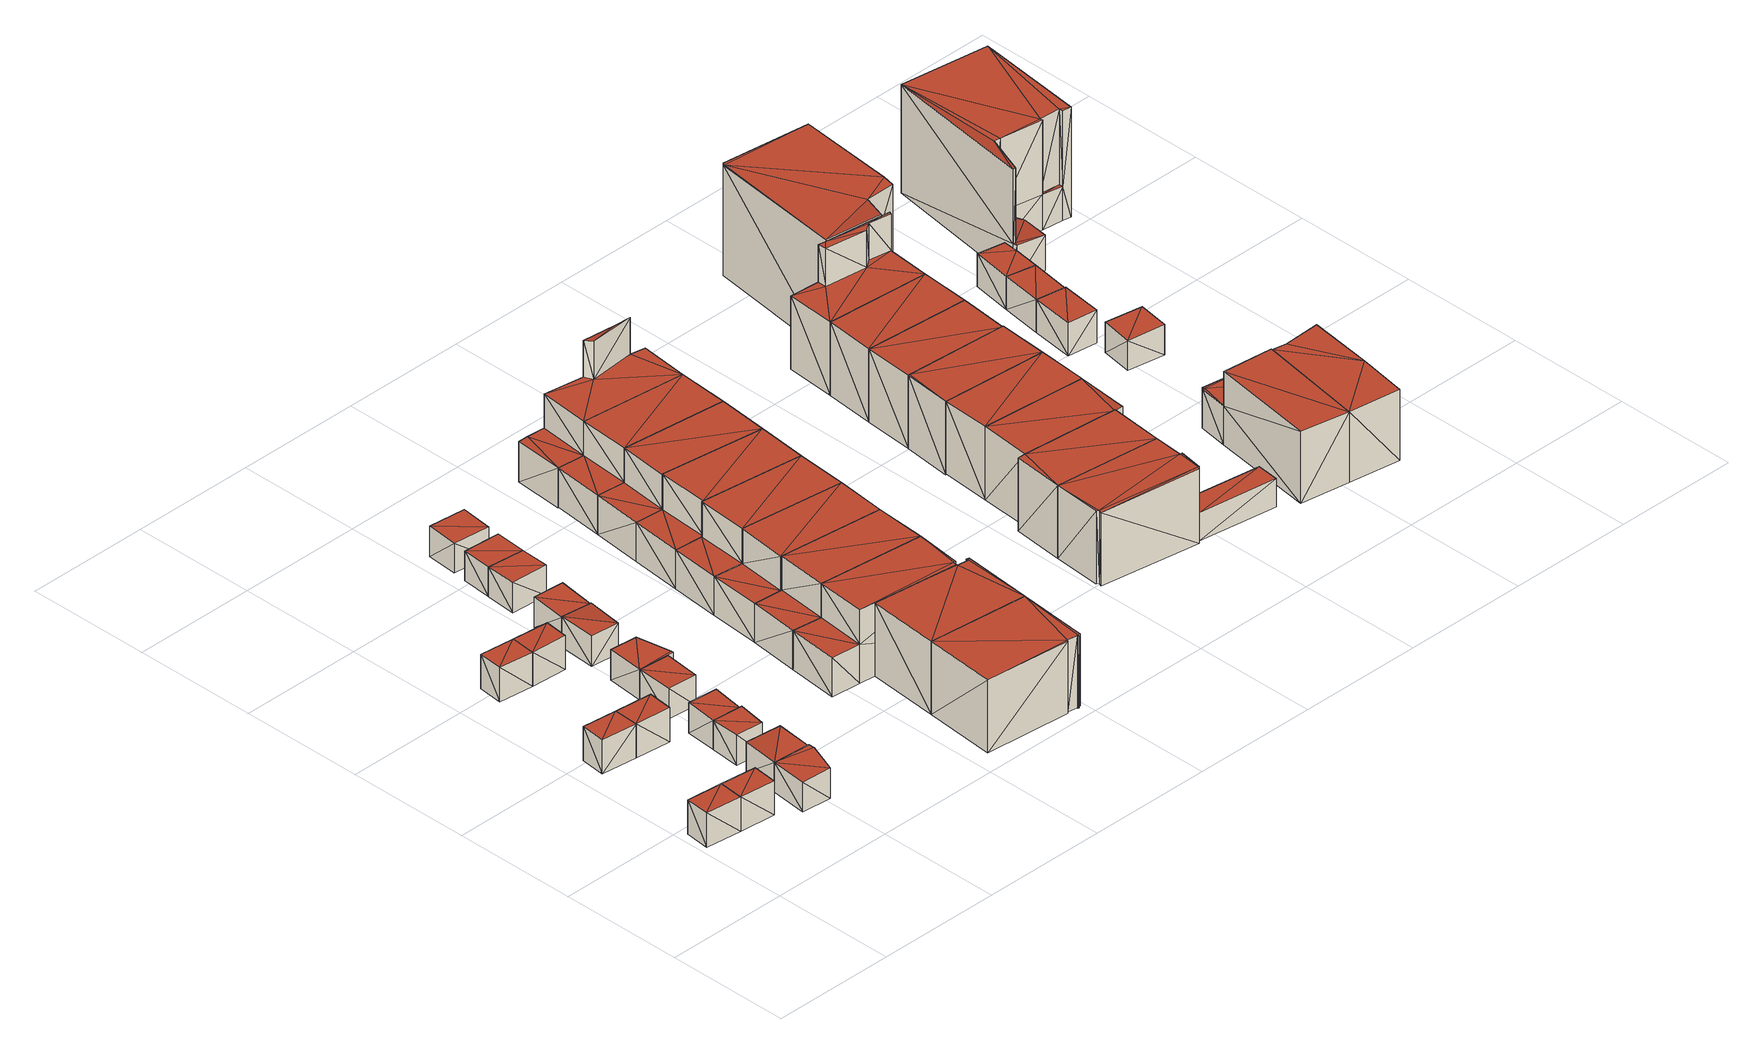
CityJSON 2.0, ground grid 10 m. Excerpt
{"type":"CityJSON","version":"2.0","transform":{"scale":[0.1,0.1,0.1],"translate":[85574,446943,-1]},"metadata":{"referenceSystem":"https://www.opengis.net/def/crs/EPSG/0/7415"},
"CityObjects":{
"building1":{"type":"Building","attributes":{"oorspronkelijk_bouwjaar":2006,"status":"Pand in gebruik","geconstateerd":false,"h_maaiveld":-0.399,"dak_type":"single horizontal","pw_datum":"2013-12-01","pw_actueel":"yes","pw_bron":"ahn3","reconstructie_methode":"tudelft3d-geoflow","versie_methode":"v21.03.1","kas_warenhuis":false,"ondergronds_type":"above ground","lod11_replace":false,"reconstruction_skipped":false},"geometry":[{"type":"Solid","lod":"2.2","boundaries":[[[[0,1,2]],[[2,1,3]],[[4,0,2]],[[5,4,2]],[[6,3,7]],[[7,3,1]],[[5,2,3]],[[6,5,3]],[[7,1,4]],[[4,1,0]],[[6,7,5]],[[5,7,4]]]],"semantics":{"surfaces":[{"type":"GroundSurface"},{"type":"WallSurface"},{"type":"RoofSurface"}],"values":[[0,0,1,1,1,1,1,1,1,1,2,2]]}}]},
"building2":{"type":"Building","attributes":{"oorspronkelijk_bouwjaar":2006,"status":"Pand in gebruik","geconstateerd":false,"h_maaiveld":-0.403,"dak_type":"single horizontal","pw_datum":"2013-12-01","pw_actueel":"yes","pw_bron":"ahn3","reconstructie_methode":"tudelft3d-geoflow","versie_methode":"v21.03.1","kas_warenhuis":false,"ondergronds_type":"above ground","lod11_replace":false,"reconstruction_skipped":false},"geometry":[{"type":"Solid","lod":"2.2","boundaries":[[[[8,9,3]],[[1,8,3]],[[6,3,9]],[[10,6,9]],[[7,1,3]],[[6,7,3]],[[11,8,7]],[[7,8,1]],[[10,9,11]],[[11,9,8]],[[10,11,6]],[[6,11,7]]]],"semantics":{"surfaces":[{"type":"GroundSurface"},{"type":"WallSurface"},{"type":"RoofSurface"}],"values":[[0,0,1,1,1,1,1,1,1,1,2,2]]}}]},
"building3":{"type":"Building","attributes":{"oorspronkelijk_bouwjaar":2006,"status":"Pand in gebruik","geconstateerd":false,"h_maaiveld":-0.39,"dak_type":"single horizontal","pw_datum":"2013-12-01","pw_actueel":"yes","pw_bron":"ahn3","reconstructie_methode":"tudelft3d-geoflow","versie_methode":"v21.03.1","kas_warenhuis":false,"ondergronds_type":"above ground","lod11_replace":false,"reconstruction_skipped":false},"geometry":[{"type":"Solid","lod":"2.2","boundaries":[[[[12,13,14]],[[14,13,15]],[[16,13,12]],[[17,16,12]],[[17,12,14]],[[18,17,14]],[[19,15,16]],[[16,15,13]],[[18,14,19]],[[19,14,15]],[[19,16,18]],[[18,16,17]]]],"semantics":{"surfaces":[{"type":"GroundSurface"},{"type":"WallSurface"},{"type":"RoofSurface"}],"values":[[0,0,1,1,1,1,1,1,1,1,2,2]]}}]},
"building4":{"type":"Building","attributes":{"oorspronkelijk_bouwjaar":2006,"status":"Pand in gebruik","geconstateerd":false,"h_maaiveld":-0.421,"dak_type":"single horizontal","pw_datum":"2013-12-01","pw_actueel":"yes","pw_bron":"ahn3","reconstructie_methode":"tudelft3d-geoflow","versie_methode":"v21.03.1","kas_warenhuis":false,"ondergronds_type":"above ground","lod11_replace":false,"reconstruction_skipped":false},"geometry":[{"type":"Solid","lod":"2.2","boundaries":[[[[13,20,15]],[[15,20,21]],[[19,15,21]],[[22,19,21]],[[23,20,16]],[[16,20,13]],[[16,13,19]],[[19,13,15]],[[22,21,20]],[[23,22,20]],[[22,23,19]],[[19,23,16]]]],"semantics":{"surfaces":[{"type":"GroundSurface"},{"type":"WallSurface"},{"type":"RoofSurface"}],"values":[[0,0,1,1,1,1,1,1,1,1,2,2]]}}]},
"building5":{"type":"Building","attributes":{"oorspronkelijk_bouwjaar":1999,"status":"Pand in gebruik","geconstateerd":false,"h_maaiveld":-0.409,"dak_type":"single horizontal","pw_datum":"2013-12-01","pw_actueel":"yes","pw_bron":"ahn3","reconstructie_methode":"tudelft3d-geoflow","versie_methode":"v21.03.1","kas_warenhuis":false,"ondergronds_type":"above ground","lod11_replace":false,"reconstruction_skipped":false},"geometry":[{"type":"Solid","lod":"2.2","boundaries":[[[[24,25,26]],[[26,25,27]],[[27,25,28]],[[29,25,24]],[[30,29,24]],[[30,24,26]],[[31,30,26]],[[32,28,29]],[[29,28,25]],[[33,27,32]],[[32,27,28]],[[31,26,27]],[[33,31,27]],[[31,33,29]],[[30,31,29]],[[29,33,32]]]],"semantics":{"surfaces":[{"type":"GroundSurface"},{"type":"WallSurface"},{"type":"RoofSurface"}],"values":[[0,0,0,1,1,1,1,1,1,1,1,1,1,2,2,2]]}}]},
"building6":{"type":"Building","attributes":{"oorspronkelijk_bouwjaar":1999,"status":"Pand in gebruik","geconstateerd":false,"h_maaiveld":-0.401,"dak_type":"single horizontal","pw_datum":"2013-12-01","pw_actueel":"yes","pw_bron":"ahn3","reconstructie_methode":"tudelft3d-geoflow","versie_methode":"v21.03.1","kas_warenhuis":false,"ondergronds_type":"above ground","lod11_replace":false,"reconstruction_skipped":false},"geometry":[{"type":"Solid","lod":"2.2","boundaries":[[[[25,34,35]],[[28,25,35]],[[36,34,29]],[[29,34,25]],[[37,28,35]],[[38,37,35]],[[29,25,37]],[[37,25,28]],[[38,35,34]],[[36,38,34]],[[38,36,29]],[[37,38,29]]]],"semantics":{"surfaces":[{"type":"GroundSurface"},{"type":"WallSurface"},{"type":"RoofSurface"}],"values":[[0,0,1,1,1,1,1,1,1,1,2,2]]}}]},
"building7":{"type":"Building","attributes":{"oorspronkelijk_bouwjaar":2006,"status":"Pand in gebruik","geconstateerd":false,"h_maaiveld":-0.384,"dak_type":"single horizontal","pw_datum":"2013-12-01","pw_actueel":"yes","pw_bron":"ahn3","reconstructie_methode":"tudelft3d-geoflow","versie_methode":"v21.03.1","kas_warenhuis":false,"ondergronds_type":"above ground","lod11_replace":false,"reconstruction_skipped":false},"geometry":[{"type":"Solid","lod":"2.2","boundaries":[[[[39,40,41]],[[41,40,42]],[[43,40,44]],[[44,40,39]],[[45,42,43]],[[43,42,40]],[[46,41,42]],[[45,46,42]],[[44,39,41]],[[46,44,41]],[[45,43,46]],[[46,43,44]]]],"semantics":{"surfaces":[{"type":"GroundSurface"},{"type":"WallSurface"},{"type":"RoofSurface"}],"values":[[0,0,1,1,1,1,1,1,1,1,2,2]]}}]},
"building8":{"type":"Building","attributes":{"oorspronkelijk_bouwjaar":1999,"status":"Pand in gebruik","geconstateerd":false,"h_maaiveld":-0.377,"dak_type":"single horizontal","pw_datum":"2013-12-01","pw_actueel":"yes","pw_bron":"ahn3","reconstructie_methode":"tudelft3d-geoflow","versie_methode":"v21.03.1","kas_warenhuis":false,"ondergronds_type":"above ground","lod11_replace":false,"reconstruction_skipped":false},"geometry":[{"type":"Solid","lod":"2.2","boundaries":[[[[47,48,49]],[[49,48,50]],[[51,47,49]],[[52,51,49]],[[53,50,54]],[[54,50,48]],[[54,48,47]],[[51,54,47]],[[52,49,53]],[[53,49,50]],[[52,53,54]],[[51,52,54]]]],"semantics":{"surfaces":[{"type":"GroundSurface"},{"type":"WallSurface"},{"type":"RoofSurface"}],"values":[[0,0,1,1,1,1,1,1,1,1,2,2]]}}]},
"building9":{"type":"Building","attributes":{"oorspronkelijk_bouwjaar":1999,"status":"Pand in gebruik","geconstateerd":false,"h_maaiveld":-0.393,"dak_type":"single horizontal","pw_datum":"2013-12-01","pw_actueel":"yes","pw_bron":"ahn3","reconstructie_methode":"tudelft3d-geoflow","versie_methode":"v21.03.1","kas_warenhuis":false,"ondergronds_type":"above ground","lod11_replace":false,"reconstruction_skipped":false},"geometry":[{"type":"Solid","lod":"2.2","boundaries":[[[[48,55,56]],[[56,55,57]],[[58,55,54]],[[54,55,48]],[[59,57,55]],[[58,59,55]],[[54,48,60]],[[60,48,56]],[[60,56,57]],[[59,60,57]],[[60,59,58]],[[54,60,58]]]],"semantics":{"surfaces":[{"type":"GroundSurface"},{"type":"WallSurface"},{"type":"RoofSurface"}],"values":[[0,0,1,1,1,1,1,1,1,1,2,2]]}}]},
"building10":{"type":"Building","attributes":{"oorspronkelijk_bouwjaar":2006,"status":"Pand in gebruik","geconstateerd":false,"h_maaiveld":-0.417,"dak_type":"single horizontal","pw_datum":"2013-12-01","pw_actueel":"yes","pw_bron":"ahn3","reconstructie_methode":"tudelft3d-geoflow","versie_methode":"v21.03.1","kas_warenhuis":false,"ondergronds_type":"above ground","lod11_replace":false,"reconstruction_skipped":false},"geometry":[{"type":"Solid","lod":"2.2","boundaries":[[[[40,61,42]],[[42,61,62]],[[43,40,42]],[[45,43,42]],[[63,62,64]],[[64,62,61]],[[64,61,43]],[[43,61,40]],[[45,42,62]],[[63,45,62]],[[45,63,64]],[[43,45,64]]]],"semantics":{"surfaces":[{"type":"GroundSurface"},{"type":"WallSurface"},{"type":"RoofSurface"}],"values":[[0,0,1,1,1,1,1,1,1,1,2,2]]}}]},
"building11":{"type":"Building","attributes":{"oorspronkelijk_bouwjaar":1999,"status":"Pand in gebruik","geconstateerd":false,"h_maaiveld":-0.434,"dak_type":"single horizontal","pw_datum":"2013-12-01","pw_actueel":"yes","pw_bron":"ahn3","reconstructie_methode":"tudelft3d-geoflow","versie_methode":"v21.03.1","kas_warenhuis":false,"ondergronds_type":"above ground","lod11_replace":false,"reconstruction_skipped":false},"geometry":[{"type":"Solid","lod":"2.2","boundaries":[[[[65,66,67]],[[67,66,68]],[[69,67,70]],[[70,67,68]],[[70,68,71]],[[71,68,66]],[[71,66,65]],[[72,71,65]],[[72,65,67]],[[69,72,67]],[[72,69,71]],[[71,69,70]]]],"semantics":{"surfaces":[{"type":"GroundSurface"},{"type":"WallSurface"},{"type":"RoofSurface"}],"values":[[0,0,1,1,1,1,1,1,1,1,2,2]]}}]},
"building12":{"type":"Building","attributes":{"oorspronkelijk_bouwjaar":1999,"status":"Pand in gebruik","geconstateerd":false,"h_maaiveld":-0.434,"dak_type":"single horizontal","pw_datum":"2013-12-01","pw_actueel":"yes","pw_bron":"ahn3","reconstructie_methode":"tudelft3d-geoflow","versie_methode":"v21.03.1","kas_warenhuis":false,"ondergronds_type":"above ground","lod11_replace":false,"reconstruction_skipped":false},"geometry":[{"type":"Solid","lod":"2.2","boundaries":[[[[66,73,74]],[[75,66,76]],[[76,66,74]],[[77,73,71]],[[71,73,66]],[[71,66,75]],[[78,71,75]],[[79,74,77]],[[77,74,73]],[[80,76,74]],[[79,80,74]],[[78,75,76]],[[80,78,76]],[[71,80,79]],[[71,78,80]],[[71,79,77]]]],"semantics":{"surfaces":[{"type":"GroundSurface"},{"type":"WallSurface"},{"type":"RoofSurface"}],"values":[[0,0,0,1,1,1,1,1,1,1,1,1,1,2,2,2]]}}]},
"building13":{"type":"Building","attributes":{"oorspronkelijk_bouwjaar":1999,"status":"Pand in gebruik","geconstateerd":false,"h_maaiveld":-0.422,"dak_type":"single horizontal","pw_datum":"2013-12-01","pw_actueel":"yes","pw_bron":"ahn3","reconstructie_methode":"tudelft3d-geoflow","versie_methode":"v21.03.1","kas_warenhuis":false,"ondergronds_type":"above ground","lod11_replace":false,"reconstruction_skipped":false},"geometry":[{"type":"Solid","lod":"2.2","boundaries":[[[[81,82,83]],[[83,82,84]],[[85,81,86]],[[86,81,83]],[[87,84,82]],[[88,87,82]],[[88,82,81]],[[85,88,81]],[[86,83,87]],[[87,83,84]],[[86,87,88]],[[85,86,88]]]],"semantics":{"surfaces":[{"type":"GroundSurface"},{"type":"WallSurface"},{"type":"RoofSurface"}],"values":[[0,0,1,1,1,1,1,1,1,1,2,2]]}}]},
"building14":{"type":"Building","attributes":{"oorspronkelijk_bouwjaar":1999,"status":"Pand in gebruik","geconstateerd":false,"h_maaiveld":-0.384,"dak_type":"single horizontal","pw_datum":"2013-12-01","pw_actueel":"yes","pw_bron":"ahn3","reconstructie_methode":"tudelft3d-geoflow","versie_methode":"v21.03.1","kas_warenhuis":false,"ondergronds_type":"above ground","lod11_replace":false,"reconstruction_skipped":false},"geometry":[{"type":"Solid","lod":"2.2","boundaries":[[[[89,90,91]],[[82,89,91]],[[92,89,93]],[[93,89,82]],[[94,91,90]],[[95,94,90]],[[93,82,94]],[[94,82,91]],[[95,90,89]],[[92,95,89]],[[95,92,94]],[[94,92,93]]]],"semantics":{"surfaces":[{"type":"GroundSurface"},{"type":"WallSurface"},{"type":"RoofSurface"}],"values":[[0,0,1,1,1,1,1,1,1,1,2,2]]}}]},
"building15":{"type":"Building","attributes":{"oorspronkelijk_bouwjaar":1999,"status":"Pand in gebruik","geconstateerd":false,"h_maaiveld":-0.404,"dak_type":"single horizontal","pw_datum":"2013-12-01","pw_actueel":"yes","pw_bron":"ahn3","reconstructie_methode":"tudelft3d-geoflow","versie_methode":"v21.03.1","kas_warenhuis":false,"ondergronds_type":"above ground","lod11_replace":false,"reconstruction_skipped":false},"geometry":[{"type":"Solid","lod":"2.2","boundaries":[[[[96,97,98]],[[98,97,99]],[[100,96,98]],[[101,100,98]],[[102,99,103]],[[103,99,97]],[[103,97,96]],[[100,103,96]],[[101,98,102]],[[102,98,99]],[[101,102,103]],[[100,101,103]]]],"semantics":{"surfaces":[{"type":"GroundSurface"},{"type":"WallSurface"},{"type":"RoofSurface"}],"values":[[0,0,1,1,1,1,1,1,1,1,2,2]]}}]},
"building16":{"type":"Building","attributes":{"oorspronkelijk_bouwjaar":1999,"status":"Pand in gebruik","geconstateerd":false,"h_maaiveld":-0.407,"dak_type":"single horizontal","pw_datum":"2013-12-01","pw_actueel":"yes","pw_bron":"ahn3","reconstructie_methode":"tudelft3d-geoflow","versie_methode":"v21.03.1","kas_warenhuis":false,"ondergronds_type":"above ground","lod11_replace":false,"reconstruction_skipped":false},"geometry":[{"type":"Solid","lod":"2.2","boundaries":[[[[97,104,99]],[[99,104,105]],[[102,99,106]],[[106,99,105]],[[106,105,107]],[[107,105,104]],[[107,104,97]],[[103,107,97]],[[103,97,99]],[[102,103,99]],[[103,102,107]],[[107,102,106]]]],"semantics":{"surfaces":[{"type":"GroundSurface"},{"type":"WallSurface"},{"type":"RoofSurface"}],"values":[[0,0,1,1,1,1,1,1,1,1,2,2]]}}]},
"building17":{"type":"Building","attributes":{"oorspronkelijk_bouwjaar":1999,"status":"Pand in gebruik","geconstateerd":false,"h_maaiveld":-0.411,"dak_type":"single horizontal","pw_datum":"2013-12-01","pw_actueel":"yes","pw_bron":"ahn3","reconstructie_methode":"tudelft3d-geoflow","versie_methode":"v21.03.1","kas_warenhuis":false,"ondergronds_type":"above ground","lod11_replace":false,"reconstruction_skipped":false},"geometry":[{"type":"Solid","lod":"2.2","boundaries":[[[[108,109,110]],[[110,109,111]],[[112,109,113]],[[113,109,108]],[[114,110,111]],[[115,114,111]],[[113,108,110]],[[114,113,110]],[[115,111,112]],[[112,111,109]],[[114,115,112]],[[113,114,112]]]],"semantics":{"surfaces":[{"type":"GroundSurface"},{"type":"WallSurface"},{"type":"RoofSurface"}],"values":[[0,0,1,1,1,1,1,1,1,1,2,2]]}}]},
"building18":{"type":"Building","attributes":{"oorspronkelijk_bouwjaar":1924,"status":"Pand in gebruik","geconstateerd":false,"h_maaiveld":-0.385,"dak_type":"single horizontal","pw_datum":"2013-12-01","pw_actueel":"yes","pw_bron":"ahn3","reconstructie_methode":"tudelft3d-geoflow","versie_methode":"v21.03.1","kas_warenhuis":false,"ondergronds_type":"above ground","lod11_replace":false,"reconstruction_skipped":false},"geometry":[{"type":"Solid","lod":"2.2","boundaries":[[[[116,117,118]],[[119,120,121]],[[122,118,123]],[[116,118,122]],[[117,124,118]],[[124,121,120]],[[124,120,118]],[[125,124,117]],[[126,120,127]],[[127,120,119]],[[127,119,128]],[[128,119,121]],[[128,121,124]],[[129,128,124]],[[130,123,118]],[[131,130,118]],[[131,118,126]],[[126,118,120]],[[129,124,132]],[[132,124,125]],[[133,116,134]],[[134,116,122]],[[132,125,117]],[[135,132,117]],[[134,122,130]],[[130,122,123]],[[135,117,116]],[[133,135,116]],[[128,129,126]],[[133,134,131]],[[135,129,132]],[[131,134,130]],[[135,131,129]],[[133,131,135]],[[126,127,128]],[[131,126,129]]]],"semantics":{"surfaces":[{"type":"GroundSurface"},{"type":"WallSurface"},{"type":"RoofSurface"}],"values":[[0,0,0,0,0,0,0,0,1,1,1,1,1,1,1,1,1,1,1,1,1,1,1,1,1,1,1,1,2,2,2,2,2,2,2,2]]}}]},
"building19":{"type":"Building","attributes":{"oorspronkelijk_bouwjaar":1924,"status":"Pand in gebruik","geconstateerd":false,"h_maaiveld":-0.359,"dak_type":"multiple horizontal","pw_datum":"2013-12-01","pw_actueel":"yes","pw_bron":"ahn3","reconstructie_methode":"tudelft3d-geoflow","versie_methode":"v21.03.1","kas_warenhuis":false,"ondergronds_type":"above ground","lod11_replace":false,"reconstruction_skipped":false},"geometry":[{"type":"Solid","lod":"2.2","boundaries":[[[[136,137,138]],[[139,140,141]],[[138,137,142]],[[140,142,141]],[[138,142,140]],[[138,140,143]],[[144,145,146]],[[146,145,143]],[[143,145,138]],[[147,136,138]],[[145,147,138]],[[148,142,149]],[[149,142,137]],[[146,143,140]],[[150,146,140]],[[149,137,136]],[[147,149,136]],[[151,139,141]],[[152,151,141]],[[153,148,145]],[[144,153,145]],[[150,140,151]],[[151,140,139]],[[148,141,142]],[[153,152,148]],[[148,152,141]],[[152,153,150]],[[151,152,150]],[[146,150,144]],[[150,153,144]],[[145,148,149]],[[147,145,149]]]],"semantics":{"surfaces":[{"type":"GroundSurface"},{"type":"WallSurface"},{"type":"RoofSurface"}],"values":[[0,0,0,0,0,0,1,1,1,1,1,1,1,1,1,1,1,1,1,1,1,1,1,1,1,1,2,2,2,2,2,2]]}}]},
"building20":{"type":"Building","attributes":{"oorspronkelijk_bouwjaar":1924,"status":"Pand in gebruik","geconstateerd":false,"h_maaiveld":-0.414,"dak_type":"single horizontal","pw_datum":"2013-12-01","pw_actueel":"yes","pw_bron":"ahn3","reconstructie_methode":"tudelft3d-geoflow","versie_methode":"v21.03.1","kas_warenhuis":false,"ondergronds_type":"above ground","lod11_replace":false,"reconstruction_skipped":false},"geometry":[{"type":"Solid","lod":"2.2","boundaries":[[[[154,155,143]],[[117,154,156]],[[117,116,154]],[[154,116,155]],[[157,156,158]],[[117,156,157]],[[159,158,156]],[[160,159,156]],[[160,156,154]],[[161,160,154]],[[161,154,146]],[[146,154,143]],[[162,155,116]],[[133,162,116]],[[135,117,163]],[[163,117,157]],[[163,157,158]],[[159,163,158]],[[133,116,135]],[[135,116,117]],[[146,143,155]],[[162,146,155]],[[163,159,160]],[[135,160,161]],[[135,163,160]],[[133,161,162]],[[161,146,162]],[[135,161,133]]]],"semantics":{"surfaces":[{"type":"GroundSurface"},{"type":"WallSurface"},{"type":"RoofSurface"}],"values":[[0,0,0,0,0,0,1,1,1,1,1,1,1,1,1,1,1,1,1,1,1,1,2,2,2,2,2,2]]}}]},
"building21":{"type":"Building","attributes":{"oorspronkelijk_bouwjaar":1924,"status":"Pand in gebruik","geconstateerd":false,"h_maaiveld":-0.438,"dak_type":"multiple horizontal","pw_datum":"2013-12-01","pw_actueel":"yes","pw_bron":"ahn3","reconstructie_methode":"tudelft3d-geoflow","versie_methode":"v21.03.1","kas_warenhuis":false,"ondergronds_type":"above ground","lod11_replace":false,"reconstruction_skipped":false},"geometry":[{"type":"Solid","lod":"2.2","boundaries":[[[[137,164,142]],[[141,165,166]],[[142,164,165]],[[142,165,141]],[[167,164,149]],[[149,164,137]],[[168,169,153]],[[153,169,148]],[[152,141,170]],[[170,141,166]],[[149,137,142]],[[148,149,142]],[[169,165,167]],[[167,165,164]],[[153,148,152]],[[152,148,141]],[[141,148,142]],[[169,166,165]],[[168,170,169]],[[169,170,166]],[[148,169,167]],[[149,148,167]],[[170,168,152]],[[152,168,153]]]],"semantics":{"surfaces":[{"type":"GroundSurface"},{"type":"WallSurface"},{"type":"RoofSurface"}],"values":[[0,0,0,0,1,1,1,1,1,1,1,1,1,1,1,1,1,1,1,1,2,2,2,2]]}}]},
"building22":{"type":"Building","attributes":{"oorspronkelijk_bouwjaar":1924,"status":"Pand in gebruik","geconstateerd":false,"h_maaiveld":-0.438,"dak_type":"multiple horizontal","pw_datum":"2013-12-01","pw_actueel":"yes","pw_bron":"ahn3","reconstructie_methode":"tudelft3d-geoflow","versie_methode":"v21.03.1","kas_warenhuis":false,"ondergronds_type":"above ground","lod11_replace":false,"reconstruction_skipped":false},"geometry":[{"type":"Solid","lod":"2.2","boundaries":[[[[164,171,172]],[[172,173,174]],[[172,171,173]],[[172,174,166]],[[175,174,173]],[[176,177,175]],[[175,177,174]],[[178,171,164]],[[167,178,164]],[[176,175,179]],[[179,175,180]],[[170,166,174]],[[177,170,174]],[[167,164,172]],[[180,167,172]],[[175,173,178]],[[178,173,171]],[[179,180,170]],[[170,180,166]],[[166,180,172]],[[170,177,179]],[[179,177,176]],[[180,175,178]],[[167,180,178]]]],"semantics":{"surfaces":[{"type":"GroundSurface"},{"type":"WallSurface"},{"type":"RoofSurface"}],"values":[[0,0,0,0,1,1,1,1,1,1,1,1,1,1,1,1,1,1,1,1,2,2,2,2]]}}]},
"building23":{"type":"Building","attributes":{"oorspronkelijk_bouwjaar":1924,"status":"Pand in gebruik","geconstateerd":false,"h_maaiveld":-0.437,"dak_type":"multiple horizontal","pw_datum":"2013-12-01","pw_actueel":"yes","pw_bron":"ahn3","reconstructie_methode":"tudelft3d-geoflow","versie_methode":"v21.03.1","kas_warenhuis":false,"ondergronds_type":"above ground","lod11_replace":false,"reconstruction_skipped":false},"geometry":[{"type":"Solid","lod":"2.2","boundaries":[[[[171,181,182]],[[173,182,183]],[[173,171,182]],[[173,183,174]],[[184,181,171]],[[178,184,171]],[[177,174,183]],[[185,177,183]],[[176,175,177]],[[177,175,174]],[[174,175,173]],[[186,183,182]],[[187,185,186]],[[186,185,183]],[[178,171,173]],[[175,178,173]],[[186,182,184]],[[184,182,181]],[[187,186,175]],[[176,187,175]],[[185,187,176]],[[177,185,176]],[[175,186,178]],[[178,186,184]]]],"semantics":{"surfaces":[{"type":"GroundSurface"},{"type":"WallSurface"},{"type":"RoofSurface"}],"values":[[0,0,0,0,1,1,1,1,1,1,1,1,1,1,1,1,1,1,1,1,2,2,2,2]]}}]},
"building24":{"type":"Building","attributes":{"oorspronkelijk_bouwjaar":1924,"status":"Pand in gebruik","geconstateerd":false,"h_maaiveld":-0.441,"dak_type":"multiple horizontal","pw_datum":"2013-12-01","pw_actueel":"yes","pw_bron":"ahn3","reconstructie_methode":"tudelft3d-geoflow","versie_methode":"v21.03.1","kas_warenhuis":false,"ondergronds_type":"above ground","lod11_replace":false,"reconstruction_skipped":false},"geometry":[{"type":"Solid","lod":"2.2","boundaries":[[[[181,188,189]],[[190,189,191]],[[190,181,189]],[[190,191,183]],[[192,191,189]],[[193,194,192]],[[192,194,191]],[[195,188,181]],[[184,195,181]],[[193,192,196]],[[197,193,196]],[[185,183,191]],[[194,185,191]],[[197,196,185]],[[185,196,183]],[[183,196,190]],[[184,181,190]],[[196,184,190]],[[192,189,195]],[[195,189,188]],[[185,194,197]],[[197,194,193]],[[192,195,184]],[[196,192,184]]]],"semantics":{"surfaces":[{"type":"GroundSurface"},{"type":"WallSurface"},{"type":"RoofSurface"}],"values":[[0,0,0,0,1,1,1,1,1,1,1,1,1,1,1,1,1,1,1,1,2,2,2,2]]}}]},
"building25":{"type":"Building","attributes":{"oorspronkelijk_bouwjaar":1924,"status":"Pand in gebruik","geconstateerd":false,"h_maaiveld":-0.442,"dak_type":"multiple horizontal","pw_datum":"2013-12-01","pw_actueel":"yes","pw_bron":"ahn3","reconstructie_methode":"tudelft3d-geoflow","versie_methode":"v21.03.1","kas_warenhuis":false,"ondergronds_type":"above ground","lod11_replace":false,"reconstruction_skipped":false},"geometry":[{"type":"Solid","lod":"2.2","boundaries":[[[[188,198,189]],[[191,199,200]],[[189,198,199]],[[189,199,191]],[[201,192,194]],[[194,192,191]],[[191,192,189]],[[202,200,199]],[[203,204,202]],[[202,204,200]],[[195,188,189]],[[192,195,189]],[[202,199,205]],[[205,199,198]],[[205,198,195]],[[195,198,188]],[[203,202,192]],[[201,203,192]],[[194,191,204]],[[204,191,200]],[[194,204,203]],[[201,194,203]],[[192,202,205]],[[195,192,205]]]],"semantics":{"surfaces":[{"type":"GroundSurface"},{"type":"WallSurface"},{"type":"RoofSurface"}],"values":[[0,0,0,0,1,1,1,1,1,1,1,1,1,1,1,1,1,1,1,1,2,2,2,2]]}}]},
"building26":{"type":"Building","attributes":{"oorspronkelijk_bouwjaar":1924,"status":"Pand in gebruik","geconstateerd":false,"h_maaiveld":-0.437,"dak_type":"multiple horizontal","pw_datum":"2013-12-01","pw_actueel":"yes","pw_bron":"ahn3","reconstructie_methode":"tudelft3d-geoflow","versie_methode":"v21.03.1","kas_warenhuis":false,"ondergronds_type":"above ground","lod11_replace":false,"reconstruction_skipped":false},"geometry":[{"type":"Solid","lod":"2.2","boundaries":[[[[198,206,207]],[[199,207,208]],[[199,198,207]],[[199,208,200]],[[209,206,198]],[[205,209,198]],[[204,200,210]],[[210,200,208]],[[211,212,202]],[[203,211,202]],[[203,202,204]],[[204,202,200]],[[200,202,199]],[[212,208,207]],[[211,210,212]],[[212,210,208]],[[205,198,199]],[[202,205,199]],[[212,207,209]],[[209,207,206]],[[210,211,203]],[[204,210,203]],[[212,209,205]],[[202,212,205]]]],"semantics":{"surfaces":[{"type":"GroundSurface"},{"type":"WallSurface"},{"type":"RoofSurface"}],"values":[[0,0,0,0,1,1,1,1,1,1,1,1,1,1,1,1,1,1,1,1,2,2,2,2]]}}]},
"building27":{"type":"Building","attributes":{"oorspronkelijk_bouwjaar":1924,"status":"Pand in gebruik","geconstateerd":false,"h_maaiveld":-0.459,"dak_type":"multiple horizontal","pw_datum":"2013-12-01","pw_actueel":"yes","pw_bron":"ahn3","reconstructie_methode":"tudelft3d-geoflow","versie_methode":"v21.03.1","kas_warenhuis":false,"ondergronds_type":"above ground","lod11_replace":false,"reconstruction_skipped":false},"geometry":[{"type":"Solid","lod":"2.2","boundaries":[[[[213,214,215]],[[216,215,217]],[[218,219,216]],[[219,220,216]],[[218,216,217]],[[217,215,214]],[[215,221,213]],[[221,222,213]],[[223,218,224]],[[225,223,224]],[[224,218,217]],[[225,224,226]],[[227,225,226]],[[228,229,223]],[[223,229,218]],[[218,229,219]],[[227,226,228]],[[228,226,229]],[[211,212,210]],[[210,212,216]],[[216,212,215]],[[230,220,219]],[[229,230,219]],[[231,222,209]],[[209,222,221]],[[232,217,214]],[[233,224,232]],[[232,224,217]],[[209,221,215]],[[212,209,215]],[[234,213,231]],[[231,213,222]],[[232,214,234]],[[234,214,213]],[[233,232,212]],[[211,233,212]],[[210,216,230]],[[230,216,220]],[[210,230,229]],[[211,210,226]],[[226,210,229]],[[233,226,224]],[[211,226,233]],[[227,228,223]],[[225,227,223]],[[212,232,234]],[[209,234,231]],[[209,212,234]]]],"semantics":{"surfaces":[{"type":"GroundSurface"},{"type":"WallSurface"},{"type":"RoofSurface"}],"values":[[0,0,0,0,0,0,0,0,1,1,1,1,1,1,1,1,1,1,1,1,1,1,1,1,1,1,1,1,1,1,1,1,1,1,1,1,1,1,2,2,2,2,2,2,2,2,2,2]]}}]},
"building28":{"type":"Building","attributes":{"oorspronkelijk_bouwjaar":1928,"status":"Pand in gebruik","geconstateerd":false,"h_maaiveld":-0.462,"dak_type":"single horizontal","pw_datum":"2013-12-01","pw_actueel":"yes","pw_bron":"ahn3","reconstructie_methode":"tudelft3d-geoflow","versie_methode":"v21.03.1","kas_warenhuis":false,"ondergronds_type":"above ground","lod11_replace":false,"reconstruction_skipped":false},"geometry":[{"type":"Solid","lod":"2.2","boundaries":[[[[235,236,237]],[[238,237,239]],[[238,235,237]],[[240,239,241]],[[241,239,237]],[[242,235,238]],[[243,242,238]],[[241,237,244]],[[244,237,236]],[[244,236,242]],[[242,236,235]],[[243,238,239]],[[240,243,239]],[[243,240,241]],[[242,241,244]],[[242,243,241]]]],"semantics":{"surfaces":[{"type":"GroundSurface"},{"type":"WallSurface"},{"type":"RoofSurface"}],"values":[[0,0,0,1,1,1,1,1,1,1,1,1,1,2,2,2]]}}]},
"building29":{"type":"Building","attributes":{"oorspronkelijk_bouwjaar":1928,"status":"Pand in gebruik","geconstateerd":false,"h_maaiveld":-0.451,"dak_type":"multiple horizontal","pw_datum":"2013-12-01","pw_actueel":"yes","pw_bron":"ahn3","reconstructie_methode":"tudelft3d-geoflow","versie_methode":"v21.03.1","kas_warenhuis":false,"ondergronds_type":"above ground","lod11_replace":false,"reconstruction_skipped":false},"geometry":[{"type":"Solid","lod":"2.2","boundaries":[[[[245,235,238]],[[246,247,248]],[[248,247,249]],[[246,250,245]],[[246,248,250]],[[250,251,252]],[[250,252,253]],[[253,254,235]],[[250,253,245]],[[253,235,245]],[[255,252,251]],[[256,255,251]],[[256,251,250]],[[257,256,250]],[[258,248,259]],[[259,248,249]],[[258,250,248]],[[260,257,258]],[[258,257,250]],[[260,258,261]],[[261,258,262]],[[261,262,263]],[[263,262,245]],[[245,262,246]],[[259,249,264]],[[264,249,247]],[[264,247,246]],[[262,264,246]],[[242,235,265]],[[265,235,254]],[[263,245,238]],[[243,263,238]],[[265,254,253]],[[266,265,253]],[[266,253,255]],[[255,253,252]],[[243,238,242]],[[242,238,235]],[[264,262,258]],[[259,264,258]],[[257,255,256]],[[266,255,257]],[[266,257,263]],[[261,257,260]],[[263,257,261]],[[243,242,263]],[[242,266,263]],[[265,266,242]]]],"semantics":{"surfaces":[{"type":"GroundSurface"},{"type":"WallSurface"},{"type":"RoofSurface"}],"values":[[0,0,0,0,0,0,0,0,0,0,1,1,1,1,1,1,1,1,1,1,1,1,1,1,1,1,1,1,1,1,1,1,1,1,1,1,1,1,2,2,2,2,2,2,2,2,2,2]]}}]},
"building30":{"type":"Building","attributes":{"oorspronkelijk_bouwjaar":1928,"status":"Pand in gebruik","geconstateerd":false,"h_maaiveld":-0.444,"dak_type":"single horizontal","pw_datum":"2013-12-01","pw_actueel":"yes","pw_bron":"ahn3","reconstructie_methode":"tudelft3d-geoflow","versie_methode":"v21.03.1","kas_warenhuis":false,"ondergronds_type":"above ground","lod11_replace":false,"reconstruction_skipped":false},"geometry":[{"type":"Solid","lod":"2.2","boundaries":[[[[267,268,269]],[[269,270,271]],[[269,268,270]],[[272,269,271]],[[273,272,271]],[[274,268,241]],[[241,268,267]],[[273,271,270]],[[275,273,270]],[[241,267,269]],[[272,241,269]],[[275,270,274]],[[274,270,268]],[[273,275,272]],[[272,274,241]],[[272,275,274]]]],"semantics":{"surfaces":[{"type":"GroundSurface"},{"type":"WallSurface"},{"type":"RoofSurface"}],"values":[[0,0,0,1,1,1,1,1,1,1,1,1,1,2,2,2]]}}]},
"building31":{"type":"Building","attributes":{"oorspronkelijk_bouwjaar":1928,"status":"Pand in gebruik","geconstateerd":false,"h_maaiveld":-0.449,"dak_type":"single horizontal","pw_datum":"2013-12-01","pw_actueel":"yes","pw_bron":"ahn3","reconstructie_methode":"tudelft3d-geoflow","versie_methode":"v21.03.1","kas_warenhuis":false,"ondergronds_type":"above ground","lod11_replace":false,"reconstruction_skipped":false},"geometry":[{"type":"Solid","lod":"2.2","boundaries":[[[[268,276,277]],[[270,268,277]],[[274,268,270]],[[275,274,270]],[[278,277,279]],[[279,277,276]],[[279,276,268]],[[274,279,268]],[[275,270,278]],[[278,270,277]],[[275,278,274]],[[274,278,279]]]],"semantics":{"surfaces":[{"type":"GroundSurface"},{"type":"WallSurface"},{"type":"RoofSurface"}],"values":[[0,0,1,1,1,1,1,1,1,1,2,2]]}}]},
"building32":{"type":"Building","attributes":{"oorspronkelijk_bouwjaar":1928,"status":"Pand in gebruik","geconstateerd":false,"h_maaiveld":-0.475,"dak_type":"single horizontal","pw_datum":"2013-12-01","pw_actueel":"yes","pw_bron":"ahn3","reconstructie_methode":"tudelft3d-geoflow","versie_methode":"v21.03.1","kas_warenhuis":false,"ondergronds_type":"above ground","lod11_replace":false,"reconstruction_skipped":false},"geometry":[{"type":"Solid","lod":"2.2","boundaries":[[[[280,281,282]],[[283,280,282]],[[283,282,284]],[[285,284,286]],[[286,284,282]],[[287,281,280]],[[279,287,280]],[[279,280,283]],[[278,279,283]],[[286,282,287]],[[287,282,281]],[[278,283,285]],[[285,283,284]],[[279,286,287]],[[279,278,286]],[[286,278,285]]]],"semantics":{"surfaces":[{"type":"GroundSurface"},{"type":"WallSurface"},{"type":"RoofSurface"}],"values":[[0,0,0,1,1,1,1,1,1,1,1,1,1,2,2,2]]}}]},
"building33":{"type":"Building","attributes":{"oorspronkelijk_bouwjaar":1998,"status":"Pand in gebruik","geconstateerd":false,"h_maaiveld":-0.413,"dak_type":"single horizontal","pw_datum":"2013-12-01","pw_actueel":"yes","pw_bron":"ahn3","reconstructie_methode":"tudelft3d-geoflow","versie_methode":"v21.03.1","kas_warenhuis":false,"ondergronds_type":"above ground","lod11_replace":false,"reconstruction_skipped":false},"geometry":[{"type":"Solid","lod":"2.2","boundaries":[[[[288,289,271]],[[271,290,269]],[[271,289,290]],[[291,288,271]],[[292,291,271]],[[293,290,294]],[[294,290,289]],[[292,271,269]],[[295,292,269]],[[295,269,290]],[[293,295,290]],[[294,289,291]],[[291,289,288]],[[294,291,292]],[[293,292,295]],[[293,294,292]]]],"semantics":{"surfaces":[{"type":"GroundSurface"},{"type":"WallSurface"},{"type":"RoofSurface"}],"values":[[0,0,0,1,1,1,1,1,1,1,1,1,1,2,2,2]]}}]},
"building34":{"type":"Building","attributes":{"oorspronkelijk_bouwjaar":1928,"status":"Pand in gebruik","geconstateerd":false,"h_maaiveld":-0.479,"dak_type":"single horizontal","pw_datum":"2013-12-01","pw_actueel":"yes","pw_bron":"ahn3","reconstructie_methode":"tudelft3d-geoflow","versie_methode":"v21.03.1","kas_warenhuis":false,"ondergronds_type":"above ground","lod11_replace":false,"reconstruction_skipped":false},"geometry":[{"type":"Solid","lod":"2.2","boundaries":[[[[281,296,284]],[[284,296,297]],[[298,296,281]],[[287,298,281]],[[299,284,300]],[[300,284,297]],[[287,281,284]],[[299,287,284]],[[300,297,298]],[[298,297,296]],[[299,300,298]],[[287,299,298]]]],"semantics":{"surfaces":[{"type":"GroundSurface"},{"type":"WallSurface"},{"type":"RoofSurface"}],"values":[[0,0,1,1,1,1,1,1,1,1,2,2]]}}]},
"building35":{"type":"Building","attributes":{"oorspronkelijk_bouwjaar":1998,"status":"Pand in gebruik","geconstateerd":false,"h_maaiveld":-0.3,"dak_type":"single horizontal","pw_datum":"2013-12-01","pw_actueel":"yes","pw_bron":"ahn3","reconstructie_methode":"tudelft3d-geoflow","versie_methode":"v21.03.1","kas_warenhuis":false,"ondergronds_type":"above ground","lod11_replace":false,"reconstruction_skipped":false},"geometry":[{"type":"Solid","lod":"2.2","boundaries":[[[[301,302,303]],[[304,301,303]],[[292,301,291]],[[291,301,304]],[[305,303,302]],[[306,305,302]],[[306,302,292]],[[292,302,301]],[[291,304,303]],[[305,291,303]],[[291,305,292]],[[292,305,306]]]],"semantics":{"surfaces":[{"type":"GroundSurface"},{"type":"WallSurface"},{"type":"RoofSurface"}],"values":[[0,0,1,1,1,1,1,1,1,1,2,2]]}}]},
"building36":{"type":"Building","attributes":{"oorspronkelijk_bouwjaar":1928,"status":"Pand in gebruik","geconstateerd":false,"h_maaiveld":-0.471,"dak_type":"single horizontal","pw_datum":"2013-12-01","pw_actueel":"yes","pw_bron":"ahn3","reconstructie_methode":"tudelft3d-geoflow","versie_methode":"v21.03.1","kas_warenhuis":false,"ondergronds_type":"above ground","lod11_replace":false,"reconstruction_skipped":false},"geometry":[{"type":"Solid","lod":"2.2","boundaries":[[[[296,307,308]],[[297,296,308]],[[298,296,297]],[[300,298,297]],[[309,308,310]],[[310,308,307]],[[310,307,296]],[[298,310,296]],[[300,297,309]],[[309,297,308]],[[300,309,298]],[[298,309,310]]]],"semantics":{"surfaces":[{"type":"GroundSurface"},{"type":"WallSurface"},{"type":"RoofSurface"}],"values":[[0,0,1,1,1,1,1,1,1,1,2,2]]}}]},
"building37":{"type":"Building","attributes":{"oorspronkelijk_bouwjaar":1998,"status":"Pand in gebruik","geconstateerd":false,"h_maaiveld":-0.285,"dak_type":"single horizontal","pw_datum":"2013-12-01","pw_actueel":"yes","pw_bron":"ahn3","reconstructie_methode":"tudelft3d-geoflow","versie_methode":"v21.03.1","kas_warenhuis":false,"ondergronds_type":"above ground","lod11_replace":false,"reconstruction_skipped":false},"geometry":[{"type":"Solid","lod":"2.2","boundaries":[[[[311,312,313]],[[314,311,313]],[[315,312,311]],[[316,315,311]],[[316,311,317]],[[317,311,314]],[[318,313,312]],[[315,318,312]],[[317,314,318]],[[318,314,313]],[[316,317,315]],[[315,317,318]]]],"semantics":{"surfaces":[{"type":"GroundSurface"},{"type":"WallSurface"},{"type":"RoofSurface"}],"values":[[0,0,1,1,1,1,1,1,1,1,2,2]]}}]},
"building38":{"type":"Building","attributes":{"oorspronkelijk_bouwjaar":1928,"status":"Pand in gebruik","geconstateerd":false,"h_maaiveld":-0.472,"dak_type":"multiple horizontal","pw_datum":"2013-12-01","pw_actueel":"yes","pw_bron":"ahn3","reconstructie_methode":"tudelft3d-geoflow","versie_methode":"v21.03.1","kas_warenhuis":false,"ondergronds_type":"above ground","lod11_replace":false,"reconstruction_skipped":false},"geometry":[{"type":"Solid","lod":"2.2","boundaries":[[[[307,319,320]],[[308,307,321]],[[321,307,320]],[[322,321,323]],[[308,321,322]],[[324,321,320]],[[325,326,324]],[[324,326,321]],[[310,307,308]],[[309,310,308]],[[324,320,327]],[[327,320,319]],[[327,319,307]],[[310,327,307]],[[328,329,330]],[[331,328,330]],[[331,330,332]],[[332,330,323]],[[323,330,322]],[[332,323,321]],[[326,332,321]],[[325,324,333]],[[334,325,333]],[[335,336,329]],[[328,335,329]],[[334,333,336]],[[335,334,336]],[[309,308,330]],[[330,308,322]],[[336,330,329]],[[310,336,333]],[[310,309,336]],[[336,309,330]],[[327,333,324]],[[310,333,327]],[[332,326,328]],[[335,326,334]],[[334,326,325]],[[331,332,328]],[[328,326,335]]]],"semantics":{"surfaces":[{"type":"GroundSurface"},{"type":"WallSurface"},{"type":"RoofSurface"}],"values":[[0,0,0,0,0,1,1,1,1,1,1,1,1,1,1,1,1,1,1,1,1,1,1,1,1,1,1,1,1,2,2,2,2,2,2,2,2,2,2,2]]}}]},
"building39":{"type":"Building","attributes":{"oorspronkelijk_bouwjaar":1998,"status":"Pand in gebruik","geconstateerd":false,"h_maaiveld":-0.32,"dak_type":"single horizontal","pw_datum":"2013-12-01","pw_actueel":"yes","pw_bron":"ahn3","reconstructie_methode":"tudelft3d-geoflow","versie_methode":"v21.03.1","kas_warenhuis":false,"ondergronds_type":"above ground","lod11_replace":false,"reconstruction_skipped":false},"geometry":[{"type":"Solid","lod":"2.2","boundaries":[[[[312,337,338]],[[313,312,338]],[[339,337,315]],[[315,337,312]],[[318,313,338]],[[340,318,338]],[[315,312,318]],[[318,312,313]],[[340,338,337]],[[339,340,337]],[[340,339,315]],[[318,340,315]]]],"semantics":{"surfaces":[{"type":"GroundSurface"},{"type":"WallSurface"},{"type":"RoofSurface"}],"values":[[0,0,1,1,1,1,1,1,1,1,2,2]]}}]},
"building40":{"type":"Building","attributes":{"oorspronkelijk_bouwjaar":1924,"status":"Pand in gebruik","geconstateerd":false,"h_maaiveld":-0.429,"dak_type":"multiple horizontal","pw_datum":"2013-12-01","pw_actueel":"yes","pw_bron":"ahn3","reconstructie_methode":"tudelft3d-geoflow","versie_methode":"v21.03.1","kas_warenhuis":false,"ondergronds_type":"above ground","lod11_replace":false,"reconstruction_skipped":false},"geometry":[{"type":"Solid","lod":"2.2","boundaries":[[[[341,342,343]],[[344,343,345]],[[346,341,343]],[[346,343,344]],[[347,344,348]],[[346,344,347]],[[349,350,351]],[[351,350,342]],[[342,350,343]],[[351,342,352]],[[352,342,341]],[[353,345,343]],[[350,353,343]],[[354,355,350]],[[349,354,350]],[[356,347,348]],[[357,356,348]],[[357,348,344]],[[358,357,344]],[[358,344,345]],[[353,358,345]],[[355,346,356]],[[356,346,347]],[[355,341,346]],[[354,352,355]],[[355,352,341]],[[354,349,352]],[[352,349,351]],[[358,356,357]],[[350,358,353]],[[350,355,358]],[[358,355,356]]]],"semantics":{"surfaces":[{"type":"GroundSurface"},{"type":"WallSurface"},{"type":"RoofSurface"}],"values":[[0,0,0,0,0,0,1,1,1,1,1,1,1,1,1,1,1,1,1,1,1,1,1,1,1,1,2,2,2,2,2,2]]}}]},
"building41":{"type":"Building","attributes":{"oorspronkelijk_bouwjaar":1923,"status":"Pand in gebruik","geconstateerd":false,"h_maaiveld":-0.46,"dak_type":"multiple horizontal","pw_datum":"2013-12-01","pw_actueel":"yes","pw_bron":"ahn3","reconstructie_methode":"tudelft3d-geoflow","versie_methode":"v21.03.1","kas_warenhuis":false,"ondergronds_type":"above ground","lod11_replace":false,"reconstruction_skipped":false},"geometry":[{"type":"Solid","lod":"2.2","boundaries":[[[[321,359,360]],[[361,360,362]],[[363,321,360]],[[363,360,361]],[[364,321,363]],[[364,363,365]],[[323,365,366]],[[364,365,323]],[[367,364,368]],[[368,364,323]],[[368,323,369]],[[369,323,366]],[[369,366,370]],[[370,366,365]],[[371,359,321]],[[372,371,321]],[[373,363,374]],[[374,363,361]],[[372,321,367]],[[375,372,367]],[[367,321,364]],[[376,360,359]],[[371,376,359]],[[377,362,360]],[[376,377,360]],[[378,370,373]],[[373,370,363]],[[363,370,365]],[[375,367,379]],[[379,367,380]],[[379,380,378]],[[378,380,370]],[[374,361,362]],[[377,374,362]],[[370,380,369]],[[369,380,368]],[[368,380,367]],[[374,377,376]],[[372,376,371]],[[373,374,376]],[[379,376,372]],[[373,376,379]],[[373,379,378]],[[379,372,375]]]],"semantics":{"surfaces":[{"type":"GroundSurface"},{"type":"WallSurface"},{"type":"RoofSurface"}],"values":[[0,0,0,0,0,0,0,0,1,1,1,1,1,1,1,1,1,1,1,1,1,1,1,1,1,1,1,1,1,1,1,1,1,1,2,2,2,2,2,2,2,2,2,2]]}}]},
"building42":{"type":"Building","attributes":{"oorspronkelijk_bouwjaar":1924,"status":"Pand in gebruik","geconstateerd":false,"h_maaiveld":-0.447,"dak_type":"multiple horizontal","pw_datum":"2013-12-01","pw_actueel":"yes","pw_bron":"ahn3","reconstructie_methode":"tudelft3d-geoflow","versie_methode":"v21.03.1","kas_warenhuis":false,"ondergronds_type":"above ground","lod11_replace":false,"reconstruction_skipped":false},"geometry":[{"type":"Solid","lod":"2.2","boundaries":[[[[341,381,382]],[[383,381,347]],[[384,383,347]],[[382,381,383]],[[385,341,382]],[[386,387,352]],[[352,387,341]],[[341,387,381]],[[388,383,389]],[[389,383,384]],[[390,388,391]],[[391,388,392]],[[352,341,385]],[[393,352,385]],[[389,384,356]],[[356,384,347]],[[393,385,382]],[[394,393,382]],[[356,347,381]],[[387,356,381]],[[391,392,386]],[[386,392,387]],[[388,382,383]],[[390,394,388]],[[388,394,382]],[[393,394,352]],[[386,394,391]],[[391,394,390]],[[352,394,386]],[[387,392,356]],[[356,392,389]],[[389,392,388]]]],"semantics":{"surfaces":[{"type":"GroundSurface"},{"type":"WallSurface"},{"type":"RoofSurface"}],"values":[[0,0,0,0,0,1,1,1,1,1,1,1,1,1,1,1,1,1,1,1,1,1,1,1,1,2,2,2,2,2,2,2]]}}]},
"building43":{"type":"Building","attributes":{"oorspronkelijk_bouwjaar":1999,"status":"Pand in gebruik","geconstateerd":false,"h_maaiveld":-0.416,"dak_type":"single horizontal","pw_datum":"2013-12-01","pw_actueel":"yes","pw_bron":"ahn3","reconstructie_methode":"tudelft3d-geoflow","versie_methode":"v21.03.1","kas_warenhuis":false,"ondergronds_type":"above ground","lod11_replace":false,"reconstruction_skipped":false},"geometry":[{"type":"Solid","lod":"2.2","boundaries":[[[[395,396,397]],[[398,395,397]],[[399,398,400]],[[400,398,397]],[[401,395,399]],[[399,395,398]],[[400,397,396]],[[402,400,396]],[[402,396,395]],[[401,402,395]],[[399,400,401]],[[401,400,402]]]],"semantics":{"surfaces":[{"type":"GroundSurface"},{"type":"WallSurface"},{"type":"RoofSurface"}],"values":[[0,0,1,1,1,1,1,1,1,1,2,2]]}}]},
"building44":{"type":"Building","attributes":{"oorspronkelijk_bouwjaar":1999,"status":"Pand in gebruik","geconstateerd":false,"h_maaiveld":-0.405,"dak_type":"single horizontal","pw_datum":"2013-12-01","pw_actueel":"yes","pw_bron":"ahn3","reconstructie_methode":"tudelft3d-geoflow","versie_methode":"v21.03.1","kas_warenhuis":false,"ondergronds_type":"above ground","lod11_replace":false,"reconstruction_skipped":false},"geometry":[{"type":"Solid","lod":"2.2","boundaries":[[[[403,404,405]],[[406,403,405]],[[407,404,408]],[[408,404,403]],[[409,406,405]],[[410,409,405]],[[408,403,406]],[[409,408,406]],[[410,405,407]],[[407,405,404]],[[409,410,408]],[[408,410,407]]]],"semantics":{"surfaces":[{"type":"GroundSurface"},{"type":"WallSurface"},{"type":"RoofSurface"}],"values":[[0,0,1,1,1,1,1,1,1,1,2,2]]}}]},
"building45":{"type":"Building","attributes":{"oorspronkelijk_bouwjaar":1999,"status":"Pand in gebruik","geconstateerd":false,"h_maaiveld":-0.414,"dak_type":"single horizontal","pw_datum":"2013-12-01","pw_actueel":"yes","pw_bron":"ahn3","reconstructie_methode":"tudelft3d-geoflow","versie_methode":"v21.03.1","kas_warenhuis":false,"ondergronds_type":"above ground","lod11_replace":false,"reconstruction_skipped":false},"geometry":[{"type":"Solid","lod":"2.2","boundaries":[[[[396,411,412]],[[397,396,412]],[[413,411,402]],[[402,411,396]],[[414,397,412]],[[415,414,412]],[[402,396,414]],[[414,396,397]],[[415,412,411]],[[413,415,411]],[[414,415,402]],[[402,415,413]]]],"semantics":{"surfaces":[{"type":"GroundSurface"},{"type":"WallSurface"},{"type":"RoofSurface"}],"values":[[0,0,1,1,1,1,1,1,1,1,2,2]]}}]},
"building46":{"type":"Building","attributes":{"oorspronkelijk_bouwjaar":1999,"status":"Pand in gebruik","geconstateerd":false,"h_maaiveld":-0.396,"dak_type":"single horizontal","pw_datum":"2013-12-01","pw_actueel":"yes","pw_bron":"ahn3","reconstructie_methode":"tudelft3d-geoflow","versie_methode":"v21.03.1","kas_warenhuis":false,"ondergronds_type":"above ground","lod11_replace":false,"reconstruction_skipped":false},"geometry":[{"type":"Solid","lod":"2.2","boundaries":[[[[411,416,417]],[[412,411,417]],[[417,416,418]],[[419,416,411]],[[413,419,411]],[[420,417,421]],[[421,417,418]],[[413,411,415]],[[415,411,412]],[[421,418,416]],[[419,421,416]],[[415,412,420]],[[420,412,417]],[[415,420,413]],[[419,420,421]],[[419,413,420]]]],"semantics":{"surfaces":[{"type":"GroundSurface"},{"type":"WallSurface"},{"type":"RoofSurface"}],"values":[[0,0,0,1,1,1,1,1,1,1,1,1,1,2,2,2]]}}]},
"building47":{"type":"Building","attributes":{"oorspronkelijk_bouwjaar":1923,"status":"Pand in gebruik","geconstateerd":false,"h_maaiveld":-0.395,"dak_type":"multiple horizontal","pw_datum":"2013-12-01","pw_actueel":"yes","pw_bron":"ahn3","reconstructie_methode":"tudelft3d-geoflow","versie_methode":"v21.03.1","kas_warenhuis":false,"ondergronds_type":"above ground","lod11_replace":false,"reconstruction_skipped":false},"geometry":[{"type":"Solid","lod":"2.2","boundaries":[[[[417,422,423]],[[424,425,426]],[[427,422,428]],[[426,425,429]],[[426,429,430]],[[429,431,430]],[[428,422,430]],[[431,428,430]],[[427,423,422]],[[432,422,433]],[[433,422,417]],[[434,435,436]],[[436,435,424]],[[424,435,425]],[[432,430,422]],[[437,438,432]],[[432,438,430]],[[436,424,439]],[[439,424,426]],[[440,428,441]],[[441,428,431]],[[442,443,444]],[[444,443,441]],[[445,446,447]],[[447,446,448]],[[446,429,435]],[[435,429,425]],[[447,448,449]],[[449,448,450]],[[449,450,435]],[[434,449,435]],[[433,417,451]],[[451,417,423]],[[444,441,445]],[[445,441,446]],[[429,446,431]],[[446,441,431]],[[452,427,428]],[[440,452,428]],[[451,423,427]],[[452,451,427]],[[439,426,438]],[[438,426,430]],[[453,454,442]],[[442,454,443]],[[437,432,453]],[[453,432,454]],[[444,438,442]],[[453,442,437]],[[442,438,437]],[[436,439,449]],[[436,449,434]],[[445,447,444]],[[447,439,438]],[[444,447,438]],[[449,439,447]],[[451,452,454]],[[433,451,454]],[[443,452,440]],[[440,441,443]],[[433,454,432]],[[454,452,443]],[[435,450,446]],[[446,450,448]]]],"semantics":{"surfaces":[{"type":"GroundSurface"},{"type":"WallSurface"},{"type":"RoofSurface"}],"values":[[0,0,0,0,0,0,0,0,0,1,1,1,1,1,1,1,1,1,1,1,1,1,1,1,1,1,1,1,1,1,1,1,1,1,1,1,1,1,1,1,1,1,1,1,1,1,1,2,2,2,2,2,2,2,2,2,2,2,2,2,2,2,2,2]]}}]}
},
"vertices":[
[7,93,6],[36,90,6],[5,73,6],[34,70,6],[7,93,34],[5,73,34],[34,70,34],[36,90,34],
[65,87,6],[63,67,6],[63,67,34],[65,87,34],
[18,202,6],[46,199,6],[16,182,6],[45,179,6],[46,199,34],[18,202,34],[16,182,34],[45,179,34],
[76,196,6],[74,176,6],[74,176,34],[76,196,34],
[79,56,6],[82,86,6],[103,54,6],[112,78,6],[112,83,6],[82,86,30],[79,56,30],[103,54,31],[112,83,31],[112,78,31],
[85,115,6],[115,113,6],[85,115,31],[112,83,30],[115,113,30],
[29,309,6],[57,306,6],[27,289,6],[55,286,6],[57,306,34],[29,309,34],[55,286,34],[27,289,34],
[86,125,6],[88,149,6],[108,123,6],[113,147,6],[86,125,31],[108,123,31],[113,147,30],[88,149,30],
[90,174,6],[111,147,6],[114,172,6],[90,174,31],[114,172,31],[111,147,30],
[86,303,6],[84,284,6],[84,284,34],[86,303,34],
[92,195,6],[94,224,6],[116,193,6],[119,222,6],[116,193,31],[119,222,31],[94,224,31],[92,195,31],
[97,254,6],[119,252,6],[124,222,6],[124,224,6],[97,254,31],[124,222,31],[119,252,31],[124,224,31],
[99,274,6],[101,304,6],[122,272,6],[127,302,6],[99,274,31],[122,272,31],[127,302,30],[101,304,31],
[104,333,6],[129,331,6],[126,302,6],[104,333,31],[101,304,30],[126,302,30],[129,331,31],
[106,355,6],[108,380,6],[136,353,6],[138,377,6],[106,355,31],[136,353,31],[138,377,30],[108,380,30],
[110,404,6],[140,402,6],[140,402,30],[110,404,30],
[111,415,6],[113,440,6],[141,412,6],[143,437,6],[113,440,31],[111,415,30],[141,412,30],[143,437,31],
[219,74,6],[301,67,6],[285,11,6],[293,9,6],[293,10,6],[294,9,6],[214,16,6],[284,10,6],[294,10,6],[296,10,6],[293,10,65],[293,9,65],[294,9,65],[294,10,65],[284,10,65],[285,11,65],[296,10,65],[219,74,66],[214,16,66],[301,67,65],
[187,135,6],[191,176,6],[211,133,6],[297,128,6],[295,128,6],[301,165,6],[215,173,6],[295,125,6],[211,133,66],[211,133,38],[295,125,65],[187,135,38],[215,173,38],[191,176,38],[295,128,65],[297,128,65],[301,165,65],[215,173,66],
[295,124,6],[224,132,6],[304,123,6],[306,124,6],[304,125,6],[304,125,65],[304,123,65],[295,124,65],[224,132,66],[306,124,65],
[195,216,6],[219,214,6],[304,206,6],[195,216,38],[219,214,66],[219,214,38],[304,206,65],
[198,257,6],[218,214,6],[222,254,6],[308,246,6],[222,254,38],[222,254,67],[308,246,65],[198,257,38],[218,214,66],[218,214,38],
[202,297,6],[225,295,6],[311,287,6],[202,297,38],[311,287,65],[225,295,38],[225,295,67],
[206,338,6],[229,336,6],[226,295,6],[315,327,6],[229,336,38],[229,336,67],[315,327,65],[206,338,38],[226,295,38],[226,295,67],
[210,378,6],[233,376,6],[319,368,6],[229,336,66],[233,376,38],[233,376,66],[319,368,65],[210,378,38],
[214,419,6],[236,417,6],[322,409,6],[214,419,38],[322,409,65],[236,417,66],[236,417,38],
[225,459,5],[240,458,5],[236,417,5],[322,409,5],[273,454,5],[301,451,5],[314,450,5],[326,448,5],[214,419,5],[217,459,5],[301,451,95],[273,454,65],[273,454,95],[276,447,65],[276,447,96],[314,450,95],[314,450,65],[326,448,65],[217,459,38],[240,458,38],[240,458,66],[225,459,38],
[407,141,5],[411,182,5],[417,182,5],[491,131,5],[494,173,5],[494,173,67],[417,182,65],[407,141,65],[491,131,66],[411,182,65],
[489,107,5],[490,106,5],[554,97,5],[488,88,5],[552,79,5],[487,88,5],[486,86,5],[405,98,5],[406,101,5],[404,102,5],[405,98,65],[486,86,66],[487,88,66],[488,88,28],[552,79,28],[488,88,66],[490,106,67],[490,106,28],[489,107,66],[554,97,28],[404,102,65],[406,101,65],
[417,182,6],[420,222,6],[494,173,6],[504,214,6],[500,172,6],[494,173,66],[500,172,67],[420,222,66],[504,214,67],
[423,262,6],[507,254,6],[507,254,67],[423,262,65],
[423,262,5],[427,301,5],[428,301,5],[507,254,5],[510,294,5],[510,294,67],[428,301,65],[427,301,65],
[525,170,6],[523,157,6],[493,160,6],[525,170,30],[500,172,30],[493,160,30],[523,157,30],[494,173,30],
[430,341,5],[514,334,5],[430,341,65],[510,294,66],[514,334,66],
[500,172,7],[501,185,7],[526,183,7],[525,170,7],[526,183,30],[501,185,30],
[434,381,5],[517,374,5],[517,374,66],[434,381,65],
[506,239,7],[507,254,7],[532,252,7],[530,237,7],[507,254,30],[506,239,30],[530,237,30],[532,252,30],
[437,421,5],[461,419,5],[467,418,5],[520,409,5],[521,411,5],[461,419,65],[461,419,96],[467,418,96],[437,421,65],[502,412,96],[502,412,66],[520,409,66],[520,409,96],[521,411,96],[461,412,65],[461,412,96],[495,407,96],[495,407,66],
[508,265,7],[533,263,7],[508,265,31],[533,263,30],
[605,63,6],[565,69,6],[577,153,6],[582,176,6],[581,177,6],[618,149,6],[621,172,6],[582,178,6],[577,153,66],[577,153,38],[565,69,65],[605,63,64],[581,177,38],[618,149,66],[618,149,38],[621,172,38],[582,178,38],[582,176,38],
[482,529,5],[483,529,5],[556,522,5],[484,531,5],[547,442,5],[514,412,5],[545,432,5],[542,411,5],[514,412,38],[521,411,38],[542,411,38],[545,432,37],[482,529,95],[467,418,97],[547,442,96],[556,522,95],[514,412,97],[483,529,95],[484,531,95],[545,432,96],[521,432,96],[521,432,37],
[618,148,6],[653,96,6],[659,147,6],[661,166,6],[647,57,6],[618,148,66],[618,148,38],[659,147,38],[661,166,38],[659,147,66],[629,146,66],[629,146,38],[647,57,64],[653,96,65],
[577,299,6],[581,333,6],[605,329,6],[601,296,6],[601,296,33],[605,329,33],[577,299,33],[581,333,33],
[593,259,6],[597,284,6],[627,279,6],[623,254,6],[597,284,31],[593,259,30],[623,254,31],[627,279,31],
[586,366,6],[610,362,6],[586,366,33],[605,329,32],[610,362,32],
[591,398,6],[613,383,6],[614,395,6],[591,398,33],[613,383,32],[614,395,32],
[613,386,6],[636,379,6],[692,410,6],[685,411,6],[704,500,6],[639,401,6],[632,418,6],[668,413,6],[632,510,6],[633,418,6],[613,386,36],[613,383,36],[685,411,96],[685,411,34],[692,410,96],[613,386,97],[632,510,95],[704,500,95],[632,418,36],[633,418,36],[628,419,96],[628,419,36],[633,418,96],[668,413,96],[668,413,35],[668,415,96],[668,415,35],[685,414,96],[685,414,34],[636,379,35],[639,401,35],[615,386,97],[615,386,36]
]}
